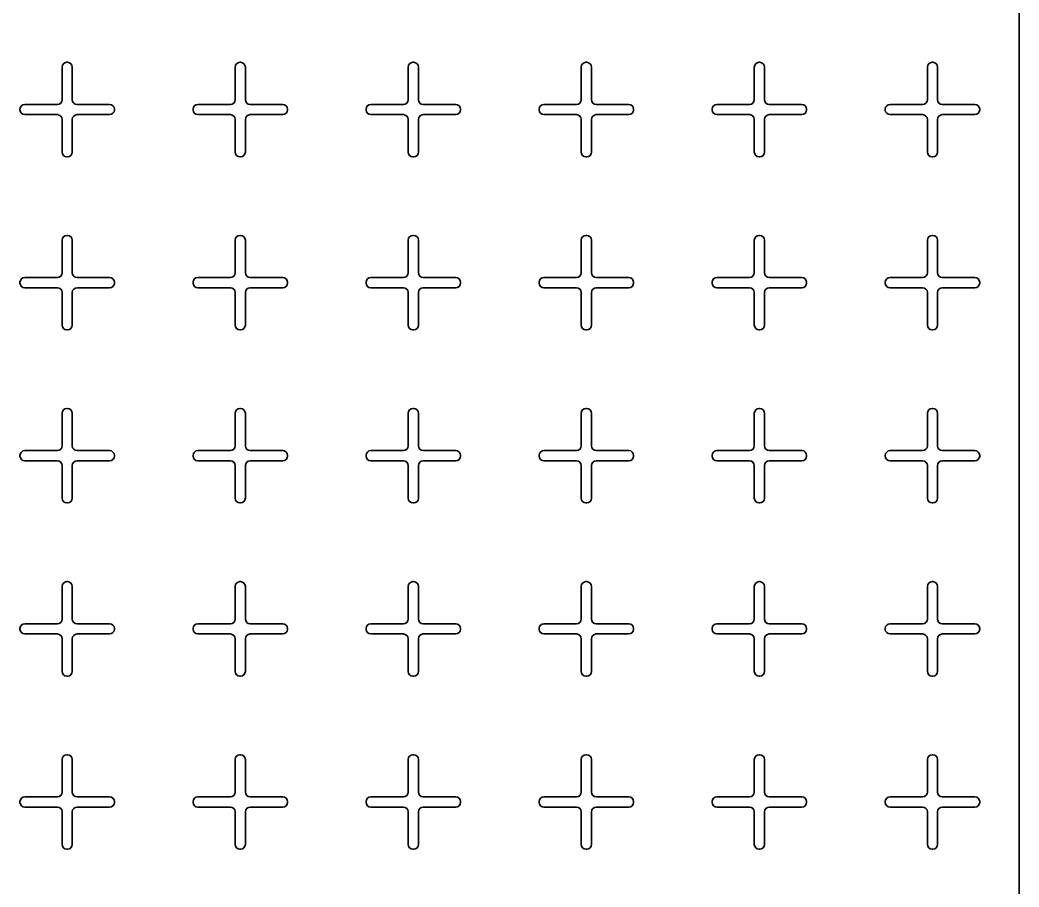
# Model space of a CAD drawing. Header units: millimetres. Extents: x 20 to 1230, y 108 to 2418.
# Drawn here: x 595 to 1230, y 659 to 1210 of the extents above; entities that cross this region are included whole.
import ezdxf

# ---------------------------------------------------------------- set-up
doc = ezdxf.new("R2010")
doc.units = ezdxf.units.MM
doc.header["$LTSCALE"] = 0.75
doc.layers.add('Visible', color=7, linetype='Continuous', lineweight=35)

msp = doc.modelspace()

# ---------------------------------------------------------------- linework, layer by layer
at = {"layer": 'Visible'}
for p, q in [((1229.518911, 107.895709), (1229.518911, 2417.895709)), ((624.268911, 1182.895709), (624.768911, 1182.895709)), ((734.268911, 1182.895709), (734.768911, 1182.895709)), ((844.268911, 1182.895709), (844.768911, 1182.895709)), ((954.268911, 1182.895709), (954.768911, 1182.895709)), ((1064.268911, 1182.895709), (1064.768911, 1182.895709)), ((1174.268911, 1182.895709), (1174.768911, 1182.895709)), ((621.268911, 1159.145709), (621.268911, 1179.895709)), ((627.768911, 1179.895709), (627.768911, 1159.145709)), ((731.268911, 1159.145709), (731.268911, 1179.895709)), ((737.768911, 1179.895709), (737.768911, 1159.145709)), ((841.268911, 1159.145709), (841.268911, 1179.895709)), ((847.768911, 1179.895709), (847.768911, 1159.145709)), ((951.268911, 1159.145709), (951.268911, 1179.895709)), ((957.768911, 1179.895709), (957.768911, 1159.145709)), ((1061.268911, 1159.145709), (1061.268911, 1179.895709)), ((1067.768911, 1179.895709), (1067.768911, 1159.145709)), ((1171.268911, 1159.145709), (1171.268911, 1179.895709)), ((1177.768911, 1179.895709), (1177.768911, 1159.145709)), ((597.518911, 1156.145709), (618.268911, 1156.145709)), ((630.768911, 1156.145709), (651.518911, 1156.145709)), ((707.518911, 1156.145709), (728.268911, 1156.145709)), ((740.768911, 1156.145709), (761.518911, 1156.145709)), ((817.518911, 1156.145709), (838.268911, 1156.145709)), ((850.768911, 1156.145709), (871.518911, 1156.145709)), ((927.518911, 1156.145709), (948.268911, 1156.145709)), ((960.768911, 1156.145709), (981.518911, 1156.145709)), ((1037.518911, 1156.145709), (1058.268911, 1156.145709)), ((1070.768911, 1156.145709), (1091.518911, 1156.145709)), ((1147.518911, 1156.145709), (1168.268911, 1156.145709)), ((1180.768911, 1156.145709), (1201.518911, 1156.145709)), ((594.518911, 1152.645709), (594.518911, 1153.145709)), ((618.268911, 1149.645709), (597.518911, 1149.645709)), ((651.518911, 1149.645709), (630.768911, 1149.645709)), ((654.518911, 1153.145709), (654.518911, 1152.645709)), ((704.518911, 1152.645709), (704.518911, 1153.145709)), ((728.268911, 1149.645709), (707.518911, 1149.645709)), ((761.518911, 1149.645709), (740.768911, 1149.645709)), ((764.518911, 1153.145709), (764.518911, 1152.645709)), ((814.518911, 1152.645709), (814.518911, 1153.145709)), ((838.268911, 1149.645709), (817.518911, 1149.645709)), ((871.518911, 1149.645709), (850.768911, 1149.645709)), ((874.518911, 1153.145709), (874.518911, 1152.645709)), ((924.518911, 1152.645709), (924.518911, 1153.145709)), ((948.268911, 1149.645709), (927.518911, 1149.645709)), ((981.518911, 1149.645709), (960.768911, 1149.645709)), ((984.518911, 1153.145709), (984.518911, 1152.645709)), ((1034.518911, 1152.645709), (1034.518911, 1153.145709)), ((1058.268911, 1149.645709), (1037.518911, 1149.645709)), ((1091.518911, 1149.645709), (1070.768911, 1149.645709)), ((1094.518911, 1153.145709), (1094.518911, 1152.645709)), ((1144.518911, 1152.645709), (1144.518911, 1153.145709)), ((1168.268911, 1149.645709), (1147.518911, 1149.645709)), ((1201.518911, 1149.645709), (1180.768911, 1149.645709)), ((1204.518911, 1153.145709), (1204.518911, 1152.645709)), ((621.268911, 1125.895709), (621.268911, 1146.645709)), ((627.768911, 1146.645709), (627.768911, 1125.895709)), ((731.268911, 1125.895709), (731.268911, 1146.645709)), ((737.768911, 1146.645709), (737.768911, 1125.895709)), ((841.268911, 1125.895709), (841.268911, 1146.645709)), ((847.768911, 1146.645709), (847.768911, 1125.895709)), ((951.268911, 1125.895709), (951.268911, 1146.645709)), ((957.768911, 1146.645709), (957.768911, 1125.895709)), ((1061.268911, 1125.895709), (1061.268911, 1146.645709)), ((1067.768911, 1146.645709), (1067.768911, 1125.895709)), ((1171.268911, 1125.895709), (1171.268911, 1146.645709)), ((1177.768911, 1146.645709), (1177.768911, 1125.895709)), ((624.768911, 1122.895709), (624.268911, 1122.895709)), ((734.768911, 1122.895709), (734.268911, 1122.895709)), ((844.768911, 1122.895709), (844.268911, 1122.895709)), ((954.768911, 1122.895709), (954.268911, 1122.895709)), ((1064.768911, 1122.895709), (1064.268911, 1122.895709)), ((1174.768911, 1122.895709), (1174.268911, 1122.895709)), ((621.268911, 1049.145709), (621.268911, 1069.895709)), ((624.268911, 1072.895709), (624.768911, 1072.895709)), ((627.768911, 1069.895709), (627.768911, 1049.145709)), ((731.268911, 1049.145709), (731.268911, 1069.895709)), ((734.268911, 1072.895709), (734.768911, 1072.895709)), ((737.768911, 1069.895709), (737.768911, 1049.145709)), ((841.268911, 1049.145709), (841.268911, 1069.895709)), ((844.268911, 1072.895709), (844.768911, 1072.895709)), ((847.768911, 1069.895709), (847.768911, 1049.145709)), ((951.268911, 1049.145709), (951.268911, 1069.895709)), ((954.268911, 1072.895709), (954.768911, 1072.895709)), ((957.768911, 1069.895709), (957.768911, 1049.145709)), ((1061.268911, 1049.145709), (1061.268911, 1069.895709)), ((1064.268911, 1072.895709), (1064.768911, 1072.895709)), ((1067.768911, 1069.895709), (1067.768911, 1049.145709)), ((1171.268911, 1049.145709), (1171.268911, 1069.895709)), ((1174.268911, 1072.895709), (1174.768911, 1072.895709)), ((1177.768911, 1069.895709), (1177.768911, 1049.145709)), ((594.518911, 1042.645709), (594.518911, 1043.145709)), ((597.518911, 1046.145709), (618.268911, 1046.145709)), ((630.768911, 1046.145709), (651.518911, 1046.145709)), ((654.518911, 1043.145709), (654.518911, 1042.645709)), ((704.518911, 1042.645709), (704.518911, 1043.145709)), ((707.518911, 1046.145709), (728.268911, 1046.145709)), ((740.768911, 1046.145709), (761.518911, 1046.145709)), ((764.518911, 1043.145709), (764.518911, 1042.645709)), ((814.518911, 1042.645709), (814.518911, 1043.145709)), ((817.518911, 1046.145709), (838.268911, 1046.145709)), ((850.768911, 1046.145709), (871.518911, 1046.145709)), ((874.518911, 1043.145709), (874.518911, 1042.645709)), ((924.518911, 1042.645709), (924.518911, 1043.145709)), ((927.518911, 1046.145709), (948.268911, 1046.145709)), ((960.768911, 1046.145709), (981.518911, 1046.145709)), ((984.518911, 1043.145709), (984.518911, 1042.645709)), ((1034.518911, 1042.645709), (1034.518911, 1043.145709)), ((1037.518911, 1046.145709), (1058.268911, 1046.145709)), ((1070.768911, 1046.145709), (1091.518911, 1046.145709)), ((1094.518911, 1043.145709), (1094.518911, 1042.645709)), ((1144.518911, 1042.645709), (1144.518911, 1043.145709)), ((1147.518911, 1046.145709), (1168.268911, 1046.145709)), ((1180.768911, 1046.145709), (1201.518911, 1046.145709)), ((1204.518911, 1043.145709), (1204.518911, 1042.645709)), ((618.268911, 1039.645709), (597.518911, 1039.645709)), ((621.268911, 1015.895709), (621.268911, 1036.645709)), ((627.768911, 1036.645709), (627.768911, 1015.895709)), ((651.518911, 1039.645709), (630.768911, 1039.645709)), ((728.268911, 1039.645709), (707.518911, 1039.645709)), ((731.268911, 1015.895709), (731.268911, 1036.645709)), ((737.768911, 1036.645709), (737.768911, 1015.895709)), ((761.518911, 1039.645709), (740.768911, 1039.645709)), ((838.268911, 1039.645709), (817.518911, 1039.645709)), ((841.268911, 1015.895709), (841.268911, 1036.645709)), ((847.768911, 1036.645709), (847.768911, 1015.895709)), ((871.518911, 1039.645709), (850.768911, 1039.645709)), ((948.268911, 1039.645709), (927.518911, 1039.645709)), ((951.268911, 1015.895709), (951.268911, 1036.645709)), ((957.768911, 1036.645709), (957.768911, 1015.895709)), ((981.518911, 1039.645709), (960.768911, 1039.645709)), ((1058.268911, 1039.645709), (1037.518911, 1039.645709)), ((1061.268911, 1015.895709), (1061.268911, 1036.645709)), ((1067.768911, 1036.645709), (1067.768911, 1015.895709)), ((1091.518911, 1039.645709), (1070.768911, 1039.645709)), ((1168.268911, 1039.645709), (1147.518911, 1039.645709)), ((1171.268911, 1015.895709), (1171.268911, 1036.645709)), ((1177.768911, 1036.645709), (1177.768911, 1015.895709)), ((1201.518911, 1039.645709), (1180.768911, 1039.645709)), ((624.768911, 1012.895709), (624.268911, 1012.895709)), ((734.768911, 1012.895709), (734.268911, 1012.895709)), ((844.768911, 1012.895709), (844.268911, 1012.895709)), ((954.768911, 1012.895709), (954.268911, 1012.895709)), ((1064.768911, 1012.895709), (1064.268911, 1012.895709)), ((1174.768911, 1012.895709), (1174.268911, 1012.895709)), ((621.268911, 939.145709), (621.268911, 959.895709)), ((624.268911, 962.895709), (624.768911, 962.895709)), ((627.768911, 959.895709), (627.768911, 939.145709)), ((731.268911, 939.145709), (731.268911, 959.895709)), ((734.268911, 962.895709), (734.768911, 962.895709)), ((737.768911, 959.895709), (737.768911, 939.145709)), ((841.268911, 939.145709), (841.268911, 959.895709)), ((844.268911, 962.895709), (844.768911, 962.895709)), ((847.768911, 959.895709), (847.768911, 939.145709)), ((951.268911, 939.145709), (951.268911, 959.895709)), ((954.268911, 962.895709), (954.768911, 962.895709)), ((957.768911, 959.895709), (957.768911, 939.145709)), ((1061.268911, 939.145709), (1061.268911, 959.895709)), ((1064.268911, 962.895709), (1064.768911, 962.895709)), ((1067.768911, 959.895709), (1067.768911, 939.145709)), ((1171.268911, 939.145709), (1171.268911, 959.895709)), ((1174.268911, 962.895709), (1174.768911, 962.895709)), ((1177.768911, 959.895709), (1177.768911, 939.145709)), ((597.518911, 936.145709), (618.268911, 936.145709)), ((630.768911, 936.145709), (651.518911, 936.145709)), ((707.518911, 936.145709), (728.268911, 936.145709)), ((740.768911, 936.145709), (761.518911, 936.145709)), ((817.518911, 936.145709), (838.268911, 936.145709)), ((850.768911, 936.145709), (871.518911, 936.145709)), ((927.518911, 936.145709), (948.268911, 936.145709)), ((960.768911, 936.145709), (981.518911, 936.145709)), ((1037.518911, 936.145709), (1058.268911, 936.145709)), ((1070.768911, 936.145709), (1091.518911, 936.145709)), ((1147.518911, 936.145709), (1168.268911, 936.145709)), ((1180.768911, 936.145709), (1201.518911, 936.145709)), ((594.518911, 932.645709), (594.518911, 933.145709)), ((618.268911, 929.645709), (597.518911, 929.645709)), ((651.518911, 929.645709), (630.768911, 929.645709)), ((654.518911, 933.145709), (654.518911, 932.645709)), ((704.518911, 932.645709), (704.518911, 933.145709)), ((728.268911, 929.645709), (707.518911, 929.645709)), ((761.518911, 929.645709), (740.768911, 929.645709)), ((764.518911, 933.145709), (764.518911, 932.645709)), ((814.518911, 932.645709), (814.518911, 933.145709)), ((838.268911, 929.645709), (817.518911, 929.645709)), ((871.518911, 929.645709), (850.768911, 929.645709)), ((874.518911, 933.145709), (874.518911, 932.645709)), ((924.518911, 932.645709), (924.518911, 933.145709)), ((948.268911, 929.645709), (927.518911, 929.645709)), ((981.518911, 929.645709), (960.768911, 929.645709)), ((984.518911, 933.145709), (984.518911, 932.645709)), ((1034.518911, 932.645709), (1034.518911, 933.145709)), ((1058.268911, 929.645709), (1037.518911, 929.645709)), ((1091.518911, 929.645709), (1070.768911, 929.645709)), ((1094.518911, 933.145709), (1094.518911, 932.645709)), ((1144.518911, 932.645709), (1144.518911, 933.145709)), ((1168.268911, 929.645709), (1147.518911, 929.645709)), ((1201.518911, 929.645709), (1180.768911, 929.645709)), ((1204.518911, 933.145709), (1204.518911, 932.645709)), ((621.268911, 905.895709), (621.268911, 926.645709)), ((627.768911, 926.645709), (627.768911, 905.895709)), ((731.268911, 905.895709), (731.268911, 926.645709)), ((737.768911, 926.645709), (737.768911, 905.895709)), ((841.268911, 905.895709), (841.268911, 926.645709)), ((847.768911, 926.645709), (847.768911, 905.895709)), ((951.268911, 905.895709), (951.268911, 926.645709)), ((957.768911, 926.645709), (957.768911, 905.895709)), ((1061.268911, 905.895709), (1061.268911, 926.645709)), ((1067.768911, 926.645709), (1067.768911, 905.895709)), ((1171.268911, 905.895709), (1171.268911, 926.645709)), ((1177.768911, 926.645709), (1177.768911, 905.895709)), ((624.768911, 902.895709), (624.268911, 902.895709)), ((734.768911, 902.895709), (734.268911, 902.895709)), ((844.768911, 902.895709), (844.268911, 902.895709)), ((954.768911, 902.895709), (954.268911, 902.895709)), ((1064.768911, 902.895709), (1064.268911, 902.895709)), ((1174.768911, 902.895709), (1174.268911, 902.895709)), ((624.268911, 852.895709), (624.768911, 852.895709)), ((734.268911, 852.895709), (734.768911, 852.895709)), ((844.268911, 852.895709), (844.768911, 852.895709)), ((954.268911, 852.895709), (954.768911, 852.895709)), ((1064.268911, 852.895709), (1064.768911, 852.895709)), ((1174.268911, 852.895709), (1174.768911, 852.895709)), ((621.268911, 829.145709), (621.268911, 849.895709)), ((627.768911, 849.895709), (627.768911, 829.145709)), ((731.268911, 829.145709), (731.268911, 849.895709)), ((737.768911, 849.895709), (737.768911, 829.145709)), ((841.268911, 829.145709), (841.268911, 849.895709)), ((847.768911, 849.895709), (847.768911, 829.145709)), ((951.268911, 829.145709), (951.268911, 849.895709)), ((957.768911, 849.895709), (957.768911, 829.145709)), ((1061.268911, 829.145709), (1061.268911, 849.895709)), ((1067.768911, 849.895709), (1067.768911, 829.145709)), ((1171.268911, 829.145709), (1171.268911, 849.895709)), ((1177.768911, 849.895709), (1177.768911, 829.145709)), ((597.518911, 826.145709), (618.268911, 826.145709)), ((630.768911, 826.145709), (651.518911, 826.145709)), ((707.518911, 826.145709), (728.268911, 826.145709)), ((740.768911, 826.145709), (761.518911, 826.145709)), ((817.518911, 826.145709), (838.268911, 826.145709)), ((850.768911, 826.145709), (871.518911, 826.145709)), ((927.518911, 826.145709), (948.268911, 826.145709)), ((960.768911, 826.145709), (981.518911, 826.145709)), ((1037.518911, 826.145709), (1058.268911, 826.145709)), ((1070.768911, 826.145709), (1091.518911, 826.145709)), ((1147.518911, 826.145709), (1168.268911, 826.145709)), ((1180.768911, 826.145709), (1201.518911, 826.145709)), ((594.518911, 822.645709), (594.518911, 823.145709)), ((618.268911, 819.645709), (597.518911, 819.645709)), ((651.518911, 819.645709), (630.768911, 819.645709)), ((654.518911, 823.145709), (654.518911, 822.645709)), ((704.518911, 822.645709), (704.518911, 823.145709)), ((728.268911, 819.645709), (707.518911, 819.645709)), ((761.518911, 819.645709), (740.768911, 819.645709)), ((764.518911, 823.145709), (764.518911, 822.645709)), ((814.518911, 822.645709), (814.518911, 823.145709)), ((838.268911, 819.645709), (817.518911, 819.645709)), ((871.518911, 819.645709), (850.768911, 819.645709)), ((874.518911, 823.145709), (874.518911, 822.645709)), ((924.518911, 822.645709), (924.518911, 823.145709)), ((948.268911, 819.645709), (927.518911, 819.645709)), ((981.518911, 819.645709), (960.768911, 819.645709)), ((984.518911, 823.145709), (984.518911, 822.645709)), ((1034.518911, 822.645709), (1034.518911, 823.145709)), ((1058.268911, 819.645709), (1037.518911, 819.645709)), ((1091.518911, 819.645709), (1070.768911, 819.645709)), ((1094.518911, 823.145709), (1094.518911, 822.645709)), ((1144.518911, 822.645709), (1144.518911, 823.145709)), ((1168.268911, 819.645709), (1147.518911, 819.645709)), ((1201.518911, 819.645709), (1180.768911, 819.645709)), ((1204.518911, 823.145709), (1204.518911, 822.645709)), ((621.268911, 795.895709), (621.268911, 816.645709)), ((627.768911, 816.645709), (627.768911, 795.895709)), ((731.268911, 795.895709), (731.268911, 816.645709)), ((737.768911, 816.645709), (737.768911, 795.895709)), ((841.268911, 795.895709), (841.268911, 816.645709)), ((847.768911, 816.645709), (847.768911, 795.895709)), ((951.268911, 795.895709), (951.268911, 816.645709)), ((957.768911, 816.645709), (957.768911, 795.895709)), ((1061.268911, 795.895709), (1061.268911, 816.645709)), ((1067.768911, 816.645709), (1067.768911, 795.895709)), ((1171.268911, 795.895709), (1171.268911, 816.645709)), ((1177.768911, 816.645709), (1177.768911, 795.895709)), ((624.768911, 792.895709), (624.268911, 792.895709)), ((734.768911, 792.895709), (734.268911, 792.895709)), ((844.768911, 792.895709), (844.268911, 792.895709)), ((954.768911, 792.895709), (954.268911, 792.895709)), ((1064.768911, 792.895709), (1064.268911, 792.895709)), ((1174.768911, 792.895709), (1174.268911, 792.895709)), ((621.268911, 719.145709), (621.268911, 739.895709)), ((624.268911, 742.895709), (624.768911, 742.895709)), ((627.768911, 739.895709), (627.768911, 719.145709)), ((731.268911, 719.145709), (731.268911, 739.895709)), ((734.268911, 742.895709), (734.768911, 742.895709)), ((737.768911, 739.895709), (737.768911, 719.145709)), ((841.268911, 719.145709), (841.268911, 739.895709)), ((844.268911, 742.895709), (844.768911, 742.895709)), ((847.768911, 739.895709), (847.768911, 719.145709)), ((951.268911, 719.145709), (951.268911, 739.895709)), ((954.268911, 742.895709), (954.768911, 742.895709)), ((957.768911, 739.895709), (957.768911, 719.145709)), ((1061.268911, 719.145709), (1061.268911, 739.895709)), ((1064.268911, 742.895709), (1064.768911, 742.895709)), ((1067.768911, 739.895709), (1067.768911, 719.145709)), ((1171.268911, 719.145709), (1171.268911, 739.895709)), ((1174.268911, 742.895709), (1174.768911, 742.895709)), ((1177.768911, 739.895709), (1177.768911, 719.145709)), ((594.518911, 712.645709), (594.518911, 713.145709)), ((597.518911, 716.145709), (618.268911, 716.145709)), ((630.768911, 716.145709), (651.518911, 716.145709)), ((654.518911, 713.145709), (654.518911, 712.645709)), ((704.518911, 712.645709), (704.518911, 713.145709)), ((707.518911, 716.145709), (728.268911, 716.145709)), ((740.768911, 716.145709), (761.518911, 716.145709)), ((764.518911, 713.145709), (764.518911, 712.645709)), ((814.518911, 712.645709), (814.518911, 713.145709)), ((817.518911, 716.145709), (838.268911, 716.145709)), ((850.768911, 716.145709), (871.518911, 716.145709)), ((874.518911, 713.145709), (874.518911, 712.645709)), ((924.518911, 712.645709), (924.518911, 713.145709)), ((927.518911, 716.145709), (948.268911, 716.145709)), ((960.768911, 716.145709), (981.518911, 716.145709)), ((984.518911, 713.145709), (984.518911, 712.645709)), ((1034.518911, 712.645709), (1034.518911, 713.145709)), ((1037.518911, 716.145709), (1058.268911, 716.145709)), ((1070.768911, 716.145709), (1091.518911, 716.145709)), ((1094.518911, 713.145709), (1094.518911, 712.645709)), ((1144.518911, 712.645709), (1144.518911, 713.145709)), ((1147.518911, 716.145709), (1168.268911, 716.145709)), ((1180.768911, 716.145709), (1201.518911, 716.145709)), ((1204.518911, 713.145709), (1204.518911, 712.645709)), ((618.268911, 709.645709), (597.518911, 709.645709)), ((621.268911, 685.895709), (621.268911, 706.645709)), ((627.768911, 706.645709), (627.768911, 685.895709)), ((651.518911, 709.645709), (630.768911, 709.645709)), ((728.268911, 709.645709), (707.518911, 709.645709)), ((731.268911, 685.895709), (731.268911, 706.645709)), ((737.768911, 706.645709), (737.768911, 685.895709)), ((761.518911, 709.645709), (740.768911, 709.645709)), ((838.268911, 709.645709), (817.518911, 709.645709)), ((841.268911, 685.895709), (841.268911, 706.645709)), ((847.768911, 706.645709), (847.768911, 685.895709)), ((871.518911, 709.645709), (850.768911, 709.645709)), ((948.268911, 709.645709), (927.518911, 709.645709)), ((951.268911, 685.895709), (951.268911, 706.645709)), ((957.768911, 706.645709), (957.768911, 685.895709)), ((981.518911, 709.645709), (960.768911, 709.645709)), ((1058.268911, 709.645709), (1037.518911, 709.645709)), ((1061.268911, 685.895709), (1061.268911, 706.645709)), ((1067.768911, 706.645709), (1067.768911, 685.895709)), ((1091.518911, 709.645709), (1070.768911, 709.645709)), ((1168.268911, 709.645709), (1147.518911, 709.645709)), ((1171.268911, 685.895709), (1171.268911, 706.645709)), ((1177.768911, 706.645709), (1177.768911, 685.895709)), ((1201.518911, 709.645709), (1180.768911, 709.645709)), ((624.768911, 682.895709), (624.268911, 682.895709)), ((734.768911, 682.895709), (734.268911, 682.895709)), ((844.768911, 682.895709), (844.268911, 682.895709)), ((954.768911, 682.895709), (954.268911, 682.895709)), ((1064.768911, 682.895709), (1064.268911, 682.895709)), ((1174.768911, 682.895709), (1174.268911, 682.895709))]:
    msp.add_line(p, q, dxfattribs=at)
at = {"layer": 'Visible', "extrusion": (0, 0, -1)}
for centre, start, end in [((-624.268911, 1179.895709), 0, 90), ((-624.768911, 1179.895709), 90, 180), ((-734.268911, 1179.895709), 0, 90), ((-734.768911, 1179.895709), 90, 180), ((-844.268911, 1179.895709), 0, 90), ((-844.768911, 1179.895709), 90, 180), ((-954.268911, 1179.895709), 0, 90), ((-954.768911, 1179.895709), 90, 180), ((-1064.268911, 1179.895709), 0, 90), ((-1064.768911, 1179.895709), 90, 180), ((-1174.268911, 1179.895709), 0, 90), ((-1174.768911, 1179.895709), 90, 180), ((-597.518911, 1153.145709), 0, 90), ((-651.518911, 1153.145709), 90, 180), ((-707.518911, 1153.145709), 0, 90), ((-761.518911, 1153.145709), 90, 180), ((-817.518911, 1153.145709), 0, 90), ((-871.518911, 1153.145709), 90, 180), ((-927.518911, 1153.145709), 0, 90), ((-981.518911, 1153.145709), 90, 180), ((-1037.518911, 1153.145709), 0, 90), ((-1091.518911, 1153.145709), 90, 180), ((-1147.518911, 1153.145709), 0, 90), ((-1201.518911, 1153.145709), 90, 180), ((-597.518911, 1152.645709), 270, 0), ((-651.518911, 1152.645709), 180, 270), ((-707.518911, 1152.645709), 270, 0), ((-761.518911, 1152.645709), 180, 270), ((-817.518911, 1152.645709), 270, 0), ((-871.518911, 1152.645709), 180, 270), ((-927.518911, 1152.645709), 270, 0), ((-981.518911, 1152.645709), 180, 270), ((-1037.518911, 1152.645709), 270, 0), ((-1091.518911, 1152.645709), 180, 270), ((-1147.518911, 1152.645709), 270, 0), ((-1201.518911, 1152.645709), 180, 270), ((-624.268911, 1125.895709), 270, 0), ((-624.768911, 1125.895709), 180, 270), ((-734.268911, 1125.895709), 270, 0), ((-734.768911, 1125.895709), 180, 270), ((-844.268911, 1125.895709), 270, 0), ((-844.768911, 1125.895709), 180, 270), ((-954.268911, 1125.895709), 270, 0), ((-954.768911, 1125.895709), 180, 270), ((-1064.268911, 1125.895709), 270, 0), ((-1064.768911, 1125.895709), 180, 270), ((-1174.268911, 1125.895709), 270, 0), ((-1174.768911, 1125.895709), 180, 270), ((-624.268911, 1069.895709), 0, 90), ((-624.768911, 1069.895709), 90, 180), ((-734.268911, 1069.895709), 0, 90), ((-734.768911, 1069.895709), 90, 180), ((-844.268911, 1069.895709), 0, 90), ((-844.768911, 1069.895709), 90, 180), ((-954.268911, 1069.895709), 0, 90), ((-954.768911, 1069.895709), 90, 180), ((-1064.268911, 1069.895709), 0, 90), ((-1064.768911, 1069.895709), 90, 180), ((-1174.268911, 1069.895709), 0, 90), ((-1174.768911, 1069.895709), 90, 180), ((-597.518911, 1043.145709), 0, 90), ((-597.518911, 1042.645709), 270, 0), ((-651.518911, 1043.145709), 90, 180), ((-651.518911, 1042.645709), 180, 270), ((-707.518911, 1043.145709), 0, 90), ((-707.518911, 1042.645709), 270, 0), ((-761.518911, 1043.145709), 90, 180), ((-761.518911, 1042.645709), 180, 270), ((-817.518911, 1043.145709), 0, 90), ((-817.518911, 1042.645709), 270, 0), ((-871.518911, 1043.145709), 90, 180), ((-871.518911, 1042.645709), 180, 270), ((-927.518911, 1043.145709), 0, 90), ((-927.518911, 1042.645709), 270, 0), ((-981.518911, 1043.145709), 90, 180), ((-981.518911, 1042.645709), 180, 270), ((-1037.518911, 1043.145709), 0, 90), ((-1037.518911, 1042.645709), 270, 0), ((-1091.518911, 1043.145709), 90, 180), ((-1091.518911, 1042.645709), 180, 270), ((-1147.518911, 1043.145709), 0, 90), ((-1147.518911, 1042.645709), 270, 0), ((-1201.518911, 1043.145709), 90, 180), ((-1201.518911, 1042.645709), 180, 270), ((-624.268911, 1015.895709), 270, 0), ((-624.768911, 1015.895709), 180, 270), ((-734.268911, 1015.895709), 270, 0), ((-734.768911, 1015.895709), 180, 270), ((-844.268911, 1015.895709), 270, 0), ((-844.768911, 1015.895709), 180, 270), ((-954.268911, 1015.895709), 270, 0), ((-954.768911, 1015.895709), 180, 270), ((-1064.268911, 1015.895709), 270, 0), ((-1064.768911, 1015.895709), 180, 270), ((-1174.268911, 1015.895709), 270, 0), ((-1174.768911, 1015.895709), 180, 270), ((-624.268911, 959.895709), 0, 90), ((-624.768911, 959.895709), 90, 180), ((-734.268911, 959.895709), 0, 90), ((-734.768911, 959.895709), 90, 180), ((-844.268911, 959.895709), 0, 90), ((-844.768911, 959.895709), 90, 180), ((-954.268911, 959.895709), 0, 90), ((-954.768911, 959.895709), 90, 180), ((-1064.268911, 959.895709), 0, 90), ((-1064.768911, 959.895709), 90, 180), ((-1174.268911, 959.895709), 0, 90), ((-1174.768911, 959.895709), 90, 180), ((-597.518911, 933.145709), 0, 90), ((-651.518911, 933.145709), 90, 180), ((-707.518911, 933.145709), 0, 90), ((-761.518911, 933.145709), 90, 180), ((-817.518911, 933.145709), 0, 90), ((-871.518911, 933.145709), 90, 180), ((-927.518911, 933.145709), 0, 90), ((-981.518911, 933.145709), 90, 180), ((-1037.518911, 933.145709), 0, 90), ((-1091.518911, 933.145709), 90, 180), ((-1147.518911, 933.145709), 0, 90), ((-1201.518911, 933.145709), 90, 180), ((-597.518911, 932.645709), 270, 0), ((-651.518911, 932.645709), 180, 270), ((-707.518911, 932.645709), 270, 0), ((-761.518911, 932.645709), 180, 270), ((-817.518911, 932.645709), 270, 0), ((-871.518911, 932.645709), 180, 270), ((-927.518911, 932.645709), 270, 0), ((-981.518911, 932.645709), 180, 270), ((-1037.518911, 932.645709), 270, 0), ((-1091.518911, 932.645709), 180, 270), ((-1147.518911, 932.645709), 270, 0), ((-1201.518911, 932.645709), 180, 270), ((-624.268911, 905.895709), 270, 0), ((-624.768911, 905.895709), 180, 270), ((-734.268911, 905.895709), 270, 0), ((-734.768911, 905.895709), 180, 270), ((-844.268911, 905.895709), 270, 0), ((-844.768911, 905.895709), 180, 270), ((-954.268911, 905.895709), 270, 0), ((-954.768911, 905.895709), 180, 270), ((-1064.268911, 905.895709), 270, 0), ((-1064.768911, 905.895709), 180, 270), ((-1174.268911, 905.895709), 270, 0), ((-1174.768911, 905.895709), 180, 270), ((-624.268911, 849.895709), 0, 90), ((-624.768911, 849.895709), 90, 180), ((-734.268911, 849.895709), 0, 90), ((-734.768911, 849.895709), 90, 180), ((-844.268911, 849.895709), 0, 90), ((-844.768911, 849.895709), 90, 180), ((-954.268911, 849.895709), 0, 90), ((-954.768911, 849.895709), 90, 180), ((-1064.268911, 849.895709), 0, 90), ((-1064.768911, 849.895709), 90, 180), ((-1174.268911, 849.895709), 0, 90), ((-1174.768911, 849.895709), 90, 180), ((-597.518911, 823.145709), 0, 90), ((-651.518911, 823.145709), 90, 180), ((-707.518911, 823.145709), 0, 90), ((-761.518911, 823.145709), 90, 180), ((-817.518911, 823.145709), 0, 90), ((-871.518911, 823.145709), 90, 180), ((-927.518911, 823.145709), 0, 90), ((-981.518911, 823.145709), 90, 180), ((-1037.518911, 823.145709), 0, 90), ((-1091.518911, 823.145709), 90, 180), ((-1147.518911, 823.145709), 0, 90), ((-1201.518911, 823.145709), 90, 180), ((-597.518911, 822.645709), 270, 0), ((-651.518911, 822.645709), 180, 270), ((-707.518911, 822.645709), 270, 0), ((-761.518911, 822.645709), 180, 270), ((-817.518911, 822.645709), 270, 0), ((-871.518911, 822.645709), 180, 270), ((-927.518911, 822.645709), 270, 0), ((-981.518911, 822.645709), 180, 270), ((-1037.518911, 822.645709), 270, 0), ((-1091.518911, 822.645709), 180, 270), ((-1147.518911, 822.645709), 270, 0), ((-1201.518911, 822.645709), 180, 270), ((-624.268911, 795.895709), 270, 0), ((-624.768911, 795.895709), 180, 270), ((-734.268911, 795.895709), 270, 0), ((-734.768911, 795.895709), 180, 270), ((-844.268911, 795.895709), 270, 0), ((-844.768911, 795.895709), 180, 270), ((-954.268911, 795.895709), 270, 0), ((-954.768911, 795.895709), 180, 270), ((-1064.268911, 795.895709), 270, 0), ((-1064.768911, 795.895709), 180, 270), ((-1174.268911, 795.895709), 270, 0), ((-1174.768911, 795.895709), 180, 270), ((-624.268911, 739.895709), 0, 90), ((-624.768911, 739.895709), 90, 180), ((-734.268911, 739.895709), 0, 90), ((-734.768911, 739.895709), 90, 180), ((-844.268911, 739.895709), 0, 90), ((-844.768911, 739.895709), 90, 180), ((-954.268911, 739.895709), 0, 90), ((-954.768911, 739.895709), 90, 180), ((-1064.268911, 739.895709), 0, 90), ((-1064.768911, 739.895709), 90, 180), ((-1174.268911, 739.895709), 0, 90), ((-1174.768911, 739.895709), 90, 180), ((-597.518911, 713.145709), 0, 90), ((-597.518911, 712.645709), 270, 0), ((-651.518911, 713.145709), 90, 180), ((-651.518911, 712.645709), 180, 270), ((-707.518911, 713.145709), 0, 90), ((-707.518911, 712.645709), 270, 0), ((-761.518911, 713.145709), 90, 180), ((-761.518911, 712.645709), 180, 270), ((-817.518911, 713.145709), 0, 90), ((-817.518911, 712.645709), 270, 0), ((-871.518911, 713.145709), 90, 180), ((-871.518911, 712.645709), 180, 270), ((-927.518911, 713.145709), 0, 90), ((-927.518911, 712.645709), 270, 0), ((-981.518911, 713.145709), 90, 180), ((-981.518911, 712.645709), 180, 270), ((-1037.518911, 713.145709), 0, 90), ((-1037.518911, 712.645709), 270, 0), ((-1091.518911, 713.145709), 90, 180), ((-1091.518911, 712.645709), 180, 270), ((-1147.518911, 713.145709), 0, 90), ((-1147.518911, 712.645709), 270, 0), ((-1201.518911, 713.145709), 90, 180), ((-1201.518911, 712.645709), 180, 270), ((-624.268911, 685.895709), 270, 0), ((-624.768911, 685.895709), 180, 270), ((-734.268911, 685.895709), 270, 0), ((-734.768911, 685.895709), 180, 270), ((-844.268911, 685.895709), 270, 0), ((-844.768911, 685.895709), 180, 270), ((-954.268911, 685.895709), 270, 0), ((-954.768911, 685.895709), 180, 270), ((-1064.268911, 685.895709), 270, 0), ((-1064.768911, 685.895709), 180, 270), ((-1174.268911, 685.895709), 270, 0), ((-1174.768911, 685.895709), 180, 270)]:
    msp.add_arc(centre, 3, start, end, dxfattribs=at)
at = {"layer": 'Visible'}
for centre, start, end in [((618.268911, 1159.145709), 270, 0), ((630.768911, 1159.145709), 180, 270), ((728.268911, 1159.145709), 270, 0), ((740.768911, 1159.145709), 180, 270), ((838.268911, 1159.145709), 270, 0), ((850.768911, 1159.145709), 180, 270), ((948.268911, 1159.145709), 270, 0), ((960.768911, 1159.145709), 180, 270), ((1058.268911, 1159.145709), 270, 0), ((1070.768911, 1159.145709), 180, 270), ((1168.268911, 1159.145709), 270, 0), ((1180.768911, 1159.145709), 180, 270), ((618.268911, 1146.645709), 360, 90), ((630.768911, 1146.645709), 90, 180), ((728.268911, 1146.645709), 360, 90), ((740.768911, 1146.645709), 90, 180), ((838.268911, 1146.645709), 360, 90), ((850.768911, 1146.645709), 90, 180), ((948.268911, 1146.645709), 360, 90), ((960.768911, 1146.645709), 90, 180), ((1058.268911, 1146.645709), 360, 90), ((1070.768911, 1146.645709), 90, 180), ((1168.268911, 1146.645709), 360, 90), ((1180.768911, 1146.645709), 90, 180), ((618.268911, 1049.145709), 270, 0), ((630.768911, 1049.145709), 180, 270), ((728.268911, 1049.145709), 270, 0), ((740.768911, 1049.145709), 180, 270), ((838.268911, 1049.145709), 270, 0), ((850.768911, 1049.145709), 180, 270), ((948.268911, 1049.145709), 270, 0), ((960.768911, 1049.145709), 180, 270), ((1058.268911, 1049.145709), 270, 0), ((1070.768911, 1049.145709), 180, 270), ((1168.268911, 1049.145709), 270, 0), ((1180.768911, 1049.145709), 180, 270), ((618.268911, 1036.645709), 360, 90), ((630.768911, 1036.645709), 90, 180), ((728.268911, 1036.645709), 360, 90), ((740.768911, 1036.645709), 90, 180), ((838.268911, 1036.645709), 360, 90), ((850.768911, 1036.645709), 90, 180), ((948.268911, 1036.645709), 360, 90), ((960.768911, 1036.645709), 90, 180), ((1058.268911, 1036.645709), 360, 90), ((1070.768911, 1036.645709), 90, 180), ((1168.268911, 1036.645709), 360, 90), ((1180.768911, 1036.645709), 90, 180), ((618.268911, 939.145709), 270, 0), ((630.768911, 939.145709), 180, 270), ((728.268911, 939.145709), 270, 0), ((740.768911, 939.145709), 180, 270), ((838.268911, 939.145709), 270, 0), ((850.768911, 939.145709), 180, 270), ((948.268911, 939.145709), 270, 0), ((960.768911, 939.145709), 180, 270), ((1058.268911, 939.145709), 270, 0), ((1070.768911, 939.145709), 180, 270), ((1168.268911, 939.145709), 270, 0), ((1180.768911, 939.145709), 180, 270), ((618.268911, 926.645709), 360, 90), ((630.768911, 926.645709), 90, 180), ((728.268911, 926.645709), 360, 90), ((740.768911, 926.645709), 90, 180), ((838.268911, 926.645709), 360, 90), ((850.768911, 926.645709), 90, 180), ((948.268911, 926.645709), 360, 90), ((960.768911, 926.645709), 90, 180), ((1058.268911, 926.645709), 360, 90), ((1070.768911, 926.645709), 90, 180), ((1168.268911, 926.645709), 360, 90), ((1180.768911, 926.645709), 90, 180), ((618.268911, 829.145709), 270, 0), ((630.768911, 829.145709), 180, 270), ((728.268911, 829.145709), 270, 0), ((740.768911, 829.145709), 180, 270), ((838.268911, 829.145709), 270, 0), ((850.768911, 829.145709), 180, 270), ((948.268911, 829.145709), 270, 0), ((960.768911, 829.145709), 180, 270), ((1058.268911, 829.145709), 270, 0), ((1070.768911, 829.145709), 180, 270), ((1168.268911, 829.145709), 270, 0), ((1180.768911, 829.145709), 180, 270), ((618.268911, 816.645709), 360, 90), ((630.768911, 816.645709), 90, 180), ((728.268911, 816.645709), 360, 90), ((740.768911, 816.645709), 90, 180), ((838.268911, 816.645709), 360, 90), ((850.768911, 816.645709), 90, 180), ((948.268911, 816.645709), 360, 90), ((960.768911, 816.645709), 90, 180), ((1058.268911, 816.645709), 360, 90), ((1070.768911, 816.645709), 90, 180), ((1168.268911, 816.645709), 360, 90), ((1180.768911, 816.645709), 90, 180), ((618.268911, 719.145709), 270, 0), ((630.768911, 719.145709), 180, 270), ((728.268911, 719.145709), 270, 0), ((740.768911, 719.145709), 180, 270), ((838.268911, 719.145709), 270, 0), ((850.768911, 719.145709), 180, 270), ((948.268911, 719.145709), 270, 0), ((960.768911, 719.145709), 180, 270), ((1058.268911, 719.145709), 270, 0), ((1070.768911, 719.145709), 180, 270), ((1168.268911, 719.145709), 270, 0), ((1180.768911, 719.145709), 180, 270), ((618.268911, 706.645709), 360, 90), ((630.768911, 706.645709), 90, 180), ((728.268911, 706.645709), 360, 90), ((740.768911, 706.645709), 90, 180), ((838.268911, 706.645709), 360, 90), ((850.768911, 706.645709), 90, 180), ((948.268911, 706.645709), 360, 90), ((960.768911, 706.645709), 90, 180), ((1058.268911, 706.645709), 360, 90), ((1070.768911, 706.645709), 90, 180), ((1168.268911, 706.645709), 360, 90), ((1180.768911, 706.645709), 90, 180)]:
    msp.add_arc(centre, 3, start, end, dxfattribs=at)

doc.saveas('drawing.dxf')
